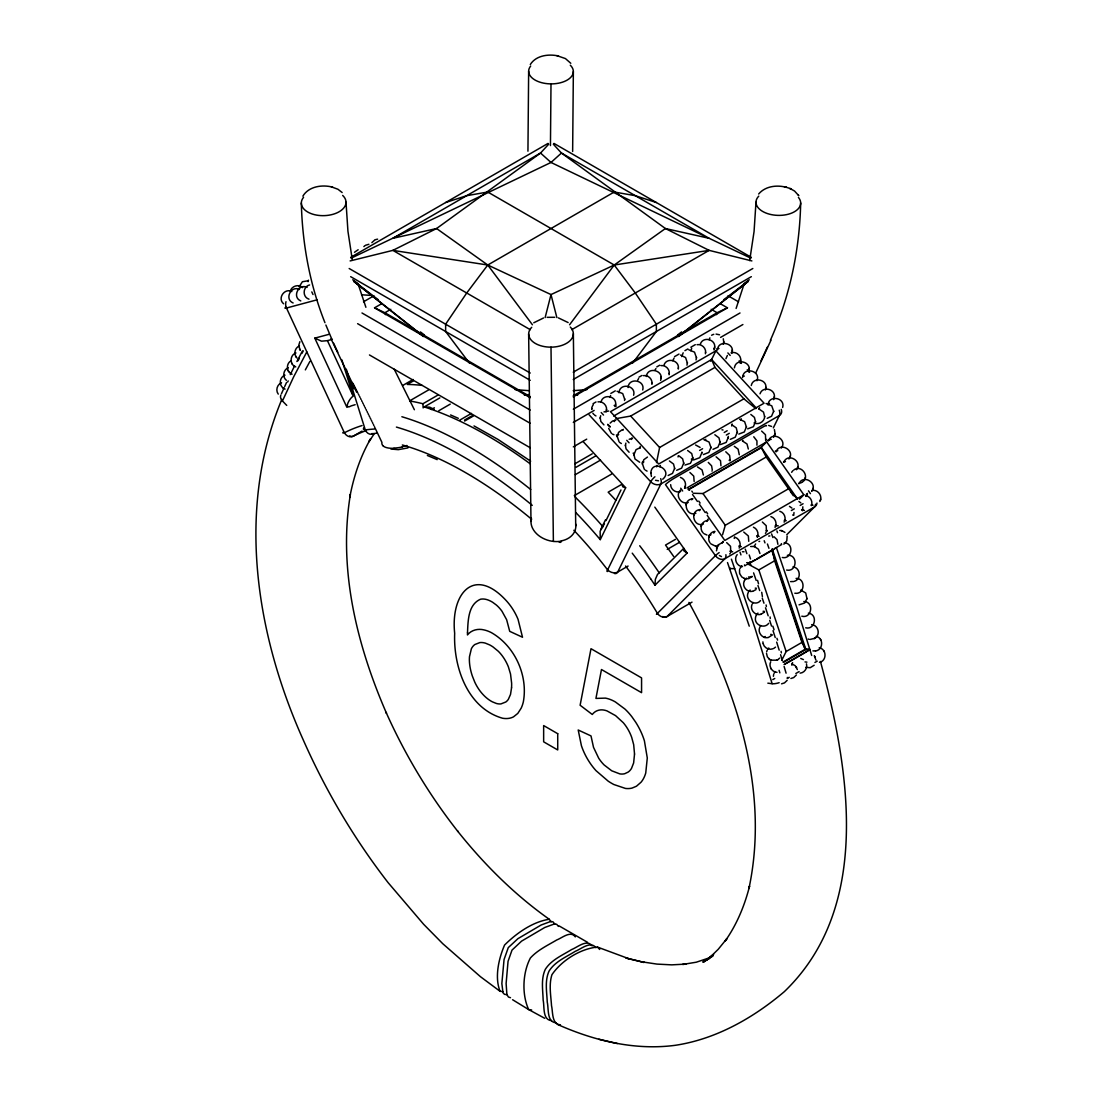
<?xml version="1.0" encoding="UTF-8"?>
<svg xmlns="http://www.w3.org/2000/svg" width="1102" height="1102" viewBox="0 0 1102 1102"><rect width="100%" height="100%" fill="white"/><g stroke="black" fill="none" stroke-linecap="round" stroke-linejoin="round"><path stroke-width="1.5" d="M528.643 71.231L527.941 151.194M551 83.89L550.449 145.574M573.357 71.52L572.641 151.484M437.742 395.191L422.92 403.745L423.154 407.947M755.986 202.231L754.057 231.572L749.677 260.595M800.672 203.016C799.68 250.168 789.679 297.182 770.367 340.27M703.365 474.976L702.057 469.934L697.47 466.904M712.278 469.824L711.589 465.815L708.283 462.427M748.313 449.024L747.004 443.982L742.417 440.952M777.888 544.292L776.993 539.622L774.045 536.757M762.405 596.595L761.716 592.284M773.397 676.311L773.7 674.3M755.504 617.63C753.975 624.834 764.444 629.311 768.659 623.346M799.06 604.833L804.612 603.014L807.063 598.469M807.022 598.868L805.7 592.972L800.768 590.038M591.733 409.104L591.926 407.437M600.191 418.292L600.673 415.729M606.555 409.31L606.072 411.873M615.632 404.062L615.164 406.624M618.98 392.794C619.586 382.311 636.46 385.356 633.609 395.232M617.12 436.681L618.608 432.342L622.272 429.684M624.724 398.814L624.531 400.481M628.071 387.546C628.663 377.063 645.538 380.107 642.7 389.984M625.399 445.663L625.867 443.1M633.857 454.864L636.033 449.657L640.427 447.564M640.221 446.448L639.739 448.431M642.328 464.052L643.802 459.713L647.466 457.055M651.916 384.212L651.971 383.083M646.309 376.498C647.797 365.754 664.685 370.795 660.594 380.397M650.786 473.254C651.599 458.363 673.969 470.031 662.701 479.218M669.258 373.11L669.066 374.763M678.281 368.991L678.35 367.861M681.697 356.593L683.171 352.805M674.686 468.212L672.509 473.405L668.129 475.513M687.428 362.613L686.959 365.175M678.047 456.944L678.24 455.856M683.777 462.964L681.601 468.171L676.656 470.306M696.519 357.365L696.037 359.927M692.869 457.729L690.692 462.923M705.597 352.117L705.404 353.783M701.946 452.481L699.77 457.674L694.026 459.796M714.688 346.882L714.013 349.954M717.416 350.05C718.173 338.837 735.971 343.383 731.769 353.384M711.038 447.233L708.861 452.426L703.351 454.561M723.766 341.634L723.298 344.196M720.116 441.985L717.939 447.178L713.008 449.327M728.312 437.26L726.135 442.453L720.391 444.574M731.673 425.978L732.141 423.995M740.696 360.023L740.034 363.095M742.61 377.421C743.354 366.263 761.193 370.699 756.964 380.755M737.403 432.012L735.227 437.205L730.282 439.354M734.414 367.875C735.902 357.131 752.79 362.172 748.699 371.773M746.481 426.763L744.305 431.956L738.795 434.092M755.573 421.515L753.396 426.708L747.652 428.843M765.904 387.394L765.422 389.956M764.664 416.267C764.857 421.46 758.644 425.289 754.071 422.906M768.011 404.999C768.604 394.516 785.478 397.56 782.64 407.437M774.362 396.582L773.687 399.668M773.742 411.032L771.565 416.225L767.185 418.319M355.161 404.709A344.885 199.118 60 0 0 351.166 405.908C343.177 410.454 349.403 398.097 353.205 396.197L327.432 340.656L321.536 341.179L314.8 338.135L329.346 334.237M791.87 665.236L792.572 662.577M680.554 490.046C674.713 495.129 681.215 505.35 688.227 502.402M684.535 488.227C686.973 484.357 684.783 478.723 680.43 477.428M692.841 498.848C681.601 499.468 685.995 517.169 695.885 513.284M700.376 509.579C689.149 510.198 693.544 527.899 703.42 524.015M704.247 521.687C700.5 524.056 699.977 529.869 703.159 532.927M714.44 531.412C709.468 532.376 707.002 538.864 710.032 542.887M730.199 459.989L729.607 455.415L725.763 451.779M723.229 542.088L717.857 545.091L716.465 550.835M739.29 454.74L738.092 449.134L734.304 446.324M731.122 550.862L730.75 552.185L730.516 546.289L726.673 542.639M734.235 538.437L734.538 537.129M739.167 548.093C741.646 544.154 739.304 538.382 734.827 537.225M756.936 445.18L756.95 440.952L753.754 436.764M748.754 541.302L748.354 535.985L743.754 532.073M766.055 439.285L765.683 440.607L765.463 434.711L761.62 431.075M757.294 537.28C759.154 533.602 757.267 528.698 753.437 527.183M773.618 437.218L775.078 433.568L774.389 429.56M766.799 530.255L766.441 531.577L766.207 525.682L762.364 522.031M781.263 448.101C788.026 439.739 772.13 430.372 768.383 441.007M775.023 527.39C777.447 523.519 775.271 517.885 770.904 516.59M788.922 458.997C795.672 450.635 779.789 441.255 776.028 451.903M784.114 522.141C786.594 518.202 784.266 512.43 779.775 511.273M796.457 469.727C803 461.71 788.164 452.151 783.798 462.082M793.702 515.35L794.005 512.526M802.311 482.084C810.535 477.028 801.25 464.011 793.812 469.975M802.835 509.455L802.463 510.777L802.848 506.796M811.651 491.34C818.194 483.337 803.358 473.777 798.991 483.695M811.554 505.047L811.389 505.625C813.111 501.548 810.301 496.451 805.961 495.666M819.805 501.534C823.249 496.299 817.629 488.792 811.651 490.583M656.516 462.62L659.602 447.481L743.891 398.814L755.834 408.622M291.796 291.534C284.647 287.677 277.098 298.435 283.6 303.766M307.114 287.429C298.821 283.021 291.644 297.113 300.777 300.915M299.124 286.809L302.416 281.726L308.298 280.748M309.607 284.95C302.857 286.382 302.086 297.113 308.987 299.165M308.05 281.657L308.436 280.17L308.202 280.941M609.957 397.478L610.577 395.522M631.887 438.017L631.474 439.45M657.081 465.388L656.668 466.821M659.933 466.876L660.346 465.443M690.844 350.78L691.725 348.342M725.942 358.687L727.361 355.464M740.819 420.179L741.233 418.746M299.482 345.904C294.675 347.64 293.256 354.596 297.03 358.067M545.146 317.569L551 294.578L614.227 265.017L665.415 228.527L709.137 238.308L750.903 258.199M766.675 651.764L767.185 650.249M755.531 617.23L756.192 615.343M739.552 569.693L739.566 573.302M711.975 471.133L712.03 470.94M730.047 460.54L729.992 460.732M742.665 441.199L742.872 440.428M806.416 495.142L806.044 496.465L807.422 493.379M685.045 487.167L685.416 485.844M744.222 283.655L736.108 308.45M686.091 504.936L686.463 503.614M694.136 481.436L693.737 476.119L689.893 472.469M693.64 515.667L694.012 514.345M701.175 526.398L701.547 525.075M720.956 465.788L720.515 460.664L716.121 456.82M708.063 519.097L706.892 521.439M708.834 537.28L709.206 535.958M716.493 548.176L716.851 546.854M739.662 547.033L740.034 545.71M774.61 435.455L774.981 434.133M757.515 536.729L757.887 535.407M789.914 457.234L790.286 455.911M775.532 526.329L775.904 525.007M797.462 467.964L797.834 466.642M784.624 521.081L784.996 519.758M804.997 478.695L805.369 477.373M812.656 489.591L813.028 488.269M820.315 500.473L820.673 499.151M722.554 534.787L725.281 525.282L788.509 488.778L797.297 498.972M601.003 402.189C602.711 393.29 616.886 395.866 615.632 404.641M614.82 420.165L614.337 421.584M623.002 430.262L623.291 429.353M672.799 360.74L674.093 358.054M709.151 339.76L709.895 337.846M705.5 440.111L705.776 439.216M751.275 385.521C752.969 376.622 767.144 379.198 765.904 387.959M759.113 409.159L759.595 407.74M290.377 291.162C291.327 286.176 298.78 283.669 302.595 287.636M744.236 581.112C741.729 586.319 746.963 592.656 752.514 591.333M752.143 604.185C749.456 609.599 755.283 616.183 760.945 614.31M622.299 485.431L622.864 486.877L625.66 487.759L600.273 539.636L595.342 533.891A344.83 199.09 60 0 0 575.712 512.458M716.465 314.635L717.113 312.734L727.458 307.816L720.033 303.546M759.829 627.245C757.239 632.396 762.377 638.829 767.942 637.59M592.201 406.542L593.207 404.751M637.631 380.314L638.637 378.523M654.919 370.341L655.924 368.55M663.996 365.093C666.6 356.979 679.535 360.23 678.35 368.426M700.349 344.113C702.938 336 715.873 339.251 714.688 347.447M760.022 393.813C762.625 385.714 775.56 388.965 774.375 397.161M281.837 399.379C235.993 508.807 255.871 634.229 303.146 739.69L303.56 740.613C325.93 791.112 354.279 838.966 388.097 882.633L423.664 924.316L442.77 943.711L480.5 976.73L500.06 991.29L502.843 991.58M770.725 661.751C768.383 666.242 771.979 672.192 777.006 672.316M723.091 541.302L722.086 543.052M774.141 673.226L775.188 671.6M604.475 523.698L600.149 531.178L600.273 539.636M771.001 340.187L755.586 373.275M286.74 405.398L282.443 400.99L293.779 376.595L306.824 351.896M281.437 393.745L284.082 387.876M767.336 347.13L761.055 360.712M748.382 592.284C744.249 599.598 755.338 607.037 760.532 600.59M739.91 568.549L741.811 565.905M754.65 545.628L755.628 543.961M284.702 386.513L286.589 382.38M287.732 381.939L288.201 380.906M290.267 374.639L294.551 365.988M605.976 520.626L620.977 489.963M607.684 571.428A7.452 1.364 -37.5 0 1 607.643 569.83L650.745 481.767A7.452 2.204 -42.6 0 1 654.919 476.767M710.762 361.249L715.859 350.835L764.072 403.208L658.707 464.038L610.494 411.68L715.859 350.835M773.328 427.893L779.376 415.523A7.452 5.675 26.1 0 0 781.235 409.393M600.728 529.497L605.466 519.882M781.745 660.277L786.139 651.53L801.953 642.397L774.637 560.794L772.103 549.113M298.063 360.753L299.358 358.26M296.893 361.511L302.389 351.07M305.337 369.886L309.896 361.415M744.401 580.74L746.522 578.151M301.976 353.315L303.298 350.849M692.483 498.614L691.698 499.812M700.128 509.496L699.357 510.708M299.455 289.482C291.176 285.074 283.999 299.165 293.118 302.967M299.868 341.689L298.697 345.518L300.295 350.298M767.653 649.395L768.783 647.99M302.871 196.156C308.753 186.252 322.335 184.433 332.639 187.147L331.234 186.789L337.956 189.255L342.143 192.533M760.284 626.363L760.835 625.578M756.468 614.847L757.942 613.084M752.597 603.317L753.134 602.518M787.159 680.347L784.486 682.909L781.552 683.819M796.374 675.016L793.702 677.578L790.892 678.488M530.31 64.508C536.068 55.307 548.686 53.833 558.48 55.968L556.923 55.651L565.45 58.585L570.795 63.296M374.129 433.94L368.894 441.778L370.616 438.816C360.161 456.917 353.59 476.973 349.747 497.457L350.381 494.495C338.025 568.963 356.8 645.069 386.485 713.256L386.072 712.333C405.054 754.801 429.174 794.941 457.909 831.514L457.564 831.073C484.067 864.326 514.482 894.659 549.251 919.261L551.11 921.864M371.87 242.633L374.776 239.974M737.183 554.595C733.505 558.948 736.783 566.428 742.5 566.607M714.936 531.467L713.697 533.079M729.744 553.948L730.24 553.245M791.622 472.303L792.861 470.692M765.435 533.34L765.931 532.638M748.878 591.43L750.118 590.011M794.831 593.22C804.804 595.011 806.154 578.316 796.085 578.398M569.569 324.773L614.227 265.017L709.137 250.374L751.881 260.926M632.727 362.957L656.365 331.509L656.365 324.195L635.289 293.008L614.227 265.017L487.773 192.024L466.711 195.674L445.635 202.534M764.223 637.535L765.146 636.488M610.136 423.14L612.423 421.088L615.784 420.151M758.658 194.007C766.372 184.847 780.698 184.42 791.029 188.952L789.955 188.47L794.542 191.018L798.771 195.674L798.179 194.71M354.486 252.275L358.15 249.755M814.171 665.25L810.232 667.688L805.796 667.371M548.672 144.21L540.545 153.04L436.585 228.527L392.863 250.374L350.119 260.926M779.679 658.087L778.343 659.327M772.419 634.917L768.328 637.507M760.738 614.379L764.43 612.175M800.782 591.443L801.691 590.465M752.28 576.442L748.602 578.674L745.186 578.715M363.867 246.6L365.065 245.581M799.487 499.165L803.84 494.798L766.648 441.874L760.118 448.418L688.543 489.743M654.974 585.203L655.359 579.308L657.508 574.445L683.832 548.273L683.763 550.752L687.111 553.08L654.974 585.203L650.731 578.853M786.773 534.69L814.502 506.961A7.452 6.006 45 0 0 816.981 503.049M775.532 647.122L773.742 648.417M815.218 638.044C820.659 634.504 818.207 624.972 811.623 624.655M533.781 322.776L543.52 317.982M756.041 589.584L752.9 591.251M678.598 336.551L748.327 281.299M682.069 333.507L748.23 281.327M677.523 335.036L681.601 331.922M723.711 299.744L748.162 281.051M689.962 463.474L684.948 465.044M743.726 283.834L749.264 279.784M777.309 659.974L778.026 659.547M815.632 637.755L814.185 638.678M814.915 638.251L810.039 639.463M783.866 544.209L786.8 540.779L787.145 536.04M291.121 360.753C285.749 363.495 286.368 372.269 292.099 374.198M774.403 548.879L776.387 547.556L797.145 608.607L811.678 655.456M773.769 549.292L772.461 550.118A121.482 32.964 -18.5 0 1 768.934 552.254L758.851 558.08A127.171 34.506 -18.5 0 1 755.738 559.802L750.049 562.764L747.225 562.778M708.765 958.768L703.131 962.322L713.628 954.346L708.614 958.671L718.242 949.277L726.921 938.573L725.116 941.108C736.797 924.592 744.621 905.665 749.567 886.104L748.933 888.529C769.981 789.969 736.136 688.378 688.929 602.422M464.479 420.124L471.876 415.84M712.98 956.04L703.062 961.798L708.985 958.685M350.656 257.372L548.038 143.412M363.481 301.81L373.909 295.791M530.241 397.712L374.542 307.816L381.967 303.546M390.824 309.304L384.887 312.734L374.542 307.816M402.712 385.48L413.085 379.487M413.154 381.044L407.285 384.433A352.461 203.498 60 0 1 422.094 385.383M409.903 400.715L428.582 389.929M362.048 431.102L353.246 436.185A7.452 4.298 60 0 1 349.733 435.827M530.365 463.928A346.731 158.289 51.3 0 0 424.174 406.927L439.863 397.891M431.405 409.489L434.367 407.781M571.786 329.663L709.137 250.374L665.415 228.527L561.455 153.04L553.328 144.21M438.748 410.77L450.263 404.117M459.603 420.234L471.408 413.415M464.617 421.047L473.571 415.881M573.26 372.187L752.831 268.502M573.26 379.487L751.344 276.671M573.247 395.797L717.113 312.734L711.176 309.304M573.247 396.858L727.458 307.816M573.329 409.214L740.007 312.982M593.055 403.69L596.017 401.982M610.839 393.428L615.288 390.866M638.995 377.173L641.956 375.465M656.778 366.911L659.74 365.203M674.548 356.635L678.997 354.073M684.921 350.656L687.896 348.948M690.858 347.226L695.293 344.664M573.315 422.438L594.143 410.412M720.584 337.405L742.9 324.525M613.662 416.074L711.616 359.514L756.371 408.139M573.315 446.875L586.719 439.147M616.018 418.636L630.675 416.06L714.964 367.393L743.891 398.814M592.242 453.804L575.037 463.722M575.878 467.372L595.479 456.049M575.354 474.631L600.535 460.085M574.294 495.611L611.638 474.053M621.376 484.563L608.166 492.181A352.461 203.498 60 0 1 615.784 500.253M724.207 432.452L727.168 430.73M699.632 450.429L702.594 448.721M726.301 435.042L729.262 433.32M766.648 441.874L687.62 487.511L689.577 490.294M688.144 489.508L761.207 447.329L797.421 498.848M693.365 493.269L702.966 493.531L766.193 457.027L788.509 488.778M628.099 566.042L617.726 572.034A7.452 4.298 60 0 1 614.448 573.508M675.43 539.36L665.525 545.077A352.461 203.498 60 0 1 673.653 556.469M667.233 549.416L679.342 542.418M803.84 494.798L724.813 540.435L707.195 515.364M791.346 510.529L794.28 508.835M800.148 505.432L803.082 503.738M730.268 568.164L729.607 568.549L734.745 568.701M745.765 565.23L744.773 565.794L744.456 564.899M746.757 564.665L754.98 559.912M756.633 558.962L773.094 549.457M774.747 548.507L781.662 544.512L781.346 543.603M692.015 602.133L667.054 616.541A7.452 4.298 60 0 1 662.701 616.514M748.382 564.265L758.837 569.927L774.637 560.794M782.971 662.095L804.928 649.422L809.942 649.546L806.581 651.695A129.402 35.112 -18.5 0 1 803.799 653.39L790.726 660.938A123.093 33.404 -18.5 0 1 786.883 663.032L784.045 664.52M783.921 662.123L805.879 649.45L772.282 549.058M785.244 663.803L809.942 649.546L804.873 649.037M772.777 679.617L774.761 678.474M787.255 678.446L789.239 677.303M795.823 673.501L799.115 671.6M814.915 662.467L817.216 661.145M657.178 613.966L656.448 614.324L715.418 555.67A7.452 0.923 -35.1 0 1 719.165 552.584M365.616 245.25L368.881 244.286M351.097 258.199L551 162.462L561.455 153.04L709.137 238.308L551 162.462L540.545 153.04L392.863 238.308L436.585 228.527L487.773 265.017L551 294.578L556.854 317.569M771.028 660.181L776.882 660.167M285.005 375.148C279.619 376.953 278.558 385.053 283.324 388.124M281.561 382.78C277.125 384.364 275.376 390.397 278.255 394.117M776.593 660.318L777.681 659.795M288.256 367.779C283.255 369.652 282.181 377.049 286.368 380.314M603.965 411.9L608.648 411.018M629.159 439.271L632.52 438.334M771.235 439.326L767.639 440.235M704.936 521.205L707.925 520.309M801.622 482.566L798.633 483.461M710.363 957.5L696.271 962.211L682.689 964.443L685.967 964.098L671.724 964.856L656.971 964.098L641.281 961.743L644.105 962.418L626.198 958.093L644.105 962.418M718.972 348.48L716.658 348.976M744.36 376.058L742.9 376.443M618.677 434.546L616.362 435.042M769.568 403.442L767.805 403.883M643.871 461.917L642.122 462.372M375.41 239.671L377.614 239.148M295.97 352.971C289.661 354.885 289.495 364.803 295.763 366.911M794.446 581.291C801.636 579.184 800.41 567.502 792.93 566.91M758.961 541.537L759.677 541.302M748.561 577.035L749.277 576.801M773.025 648.747C769.127 650.373 764.251 647.948 763.19 643.871M819.447 662.371C827.01 660.993 826.803 648.913 819.185 647.811M407.947 447.894L398.304 449.657L390.893 449.037M777.792 450.69L775.298 451.117M785.451 461.573L783.55 462M680.581 491.506C676.036 493.338 670.595 489.522 670.663 484.66M710.969 534.745L709.068 535.173M718.628 545.642L715.79 546.069M317.087 299.813L286.479 308.023A7.452 0.923 -24.9 0 1 285.859 307.155M327.432 340.656L332.363 339.333M768.7 536.095L769.885 535.903M750.655 546.509L754.057 546.468M793.729 581.525L790.561 581.608M731.025 352.819C735.847 351.083 741.37 355.505 740.709 360.588M697.043 344.678C701.616 343.769 706.189 348.067 705.611 352.695M643.416 375.63C647.99 374.721 652.563 379.033 651.985 383.648M597.987 401.858C602.56 400.949 607.133 405.26 606.555 409.875M633.953 453.115L633.099 453.211M815.494 650.938C823.249 650.166 823.828 637.893 816.183 636.377M806.292 494.343L807.422 494.137M424.174 406.955L429.78 407.189L434.078 409.421M815.659 650.91L812.918 650.896M800.121 673.157C804.501 672.799 807.725 668.046 806.471 663.845M507.278 994.651L504.468 994.335L503.008 992.792L501.851 983.563L504.055 959.539L508.284 947.61L517.926 938.67L541.123 925.019L550.766 921.451L552.97 921.823L554.678 923.903M524.304 395.039L529.318 394.53M547.129 317.335L554.761 317.293M661.007 365.602C665.498 364.955 669.809 369.156 669.258 373.674M573.219 390.659L586.884 389.626M531.646 1009.969L528.657 1009.556L512.582 999.721M742.417 551.758L744.015 551.785M787.338 555.312C798.192 554.072 797.242 572.365 786.608 570.051M551.551 1020.631C542.267 1019.942 544.622 1006.525 543.148 1000.175C542.873 989.968 540.82 978.948 545.311 969.347C551.344 959.801 562.433 955.282 571.676 949.525C577.434 947.362 586.925 938.739 592.173 945.902M556 1022.78C546.647 1022.064 548.824 1008.606 547.253 1002.159C546.854 991.896 544.608 980.849 549.03 971.137C554.995 961.55 566.111 957.046 575.34 951.288C581.14 949.084 590.658 940.516 595.934 947.72M560.45 1024.846C551.537 1024.405 553.025 1011.843 551.523 1005.713C550.876 995.45 548.741 984.72 551.937 974.691C561.676 960.365 580.423 948.698 597.422 947.059L628.898 958.726M685.182 487.966L686.105 487.952M778.246 525.847L775.353 525.489M779.706 530.434L781.525 530.613M750.861 576.58L752.06 576.635M716.08 334.085L719.551 334.788M688.819 349.816L694.522 352.158L696.519 357.943M617.024 391.265L622.726 393.607L624.724 399.392M766.042 403.484L771.758 405.812L773.742 411.597M658.486 480.803L655.538 480.307M804.419 510.405L801.567 509.84M732.706 551.813L729.855 551.234M746.949 562.681L750.049 562.764M703.902 439.684L709.041 442.026L711.038 447.798M755.256 588.137L756.44 588.261M763.094 611.252L764.512 611.445M361.566 294.771L370.134 295.35M803.799 601.513C814.378 601.582 811.885 618.966 801.801 616.197M515.116 389.626L528.781 390.659M813.014 505.239L811.265 504.95M786.249 520.695L784.266 520.337M759.14 536.343L756.619 535.792M741.302 546.647L738.767 546.082M770.67 634.366L771.469 634.449M680.526 355.078L685.582 357.571L687.428 363.178M739.594 419.228L744.635 421.722L746.495 427.328M574.362 394.695L577.696 395.039M784.225 542.735L785.23 542.9M510.502 997.709L508.435 997.021L506.906 994.624L506.121 983.466L508.05 961.316L512.003 950.117L521.59 941.122L544.787 927.471L554.471 923.931L556.689 924.316L558.438 926.438M805.011 661.916L806.926 662.15M767.846 683.171L772.144 683.708A7.452 2.438 -15.8 0 0 779.142 682.689M557.268 1024.323C594.047 1040.743 634.917 1050.688 675.306 1045.302C716.038 1039.172 753.231 1018 784.307 991.676C872.949 906.381 849.036 767.598 820.439 661.434M782.31 557.488C791.608 559.637 794.514 544.14 784.996 542.831M768.604 425.4L771.593 426.46M715.212 546.027L710.818 543.823M616.266 406.087L614.131 405.453M721.962 429.78L723.036 430.014M695.596 445.001L700.101 447.426M693.489 459.741L691.353 459.107M808.345 613.153C818.166 614.241 815.163 630.22 805.7 627.796M785.891 187.147L784.348 186.83L786.194 187.216M800.741 658.459L803.427 659.602M598.868 1039.227L617.382 1043.553M781.993 530.737L784.927 532.376M754.539 546.592L758.41 549.223L759.925 553.493M739.662 573.687L741.784 576.966L744.718 578.591M714.771 348.811L713.697 348.48M758.837 408.883L763.507 412.12L764.664 416.845M731.59 424.628L736.246 427.865L737.403 432.576M639.683 462.248L635.014 459.011L633.857 454.286M781.277 530.558L782.337 530.833M753.823 546.413L754.884 546.688M744.373 578.509L745.434 578.784M767.061 530.957L766.262 530.737M706.974 535.035L704.068 533.726M558.383 317.886L568.136 322.555M729.882 460.526L729.111 460.264M793.412 515.24L792.641 514.978M808.221 639.036L809.033 639.284M656.365 202.534L635.289 195.674L614.227 192.024L487.773 265.017L466.711 293.008L445.635 324.195L445.635 331.509L469.273 362.957M791.966 663.886L795.272 665.773L797.352 669.589M714.84 434.739L718.972 437.838L720.129 442.563M687.593 450.484L691.712 453.569L692.869 458.294M613.938 434.725L612.381 434.064M669.41 460.967L673.542 464.066L674.699 468.791M721.479 556.593L719.372 555.504M549.251 919.261C532.693 921.768 516.48 933.201 504.578 945.048C498.641 958.781 494.467 977.419 500.06 991.29M427.356 455.47L437.205 459.63M750.834 414.448L754.429 417.369L755.573 422.094M679.039 455.911L682.634 458.818L683.777 463.543M647.067 471.119L645.125 470.003M450.58 414.944L458.308 418.319M789.473 506.383L791.939 508.077M285.087 389.102L282.911 387.849M769.885 659.561L771.331 660.318M595.962 415.936L594.529 415.055M621.349 443.527L619.916 442.632M474.012 425.923L498.049 439.45L530.668 461.187M587.586 942.348L559.086 925.9M544.746 1018.303L528.657 1009.556C521.756 994.596 522.541 972.901 530.379 958.01C537.611 950.02 547.653 945.364 556.785 939.951C561.979 938.036 570.767 930.226 575.299 936.879M798.922 501.479L800.851 502.925M553.962 143.412L751.344 257.372M728.091 295.791L738.519 301.81M530.214 329.663L392.863 250.374L487.773 265.017L532.431 324.773M349.169 268.502L530.227 373.041M350.656 276.671L530.227 380.342M530.241 396.651L384.887 312.734L385.535 314.635M361.993 312.982L530.158 410.068M357.613 323.671L530.172 423.292M369.459 354.954L530.172 447.729M597.422 947.059L599.708 949.469M603.924 424.876L600.838 421.474L600.191 417.727M629.118 452.247L626.046 448.858L625.399 445.098M766.496 653.362L767.364 656.847L769.582 659.354M769.168 659.065L770.229 659.809M352.736 279.784L358.274 283.834M353.838 281.051L378.289 299.744M420.399 331.922L424.477 335.036M353.77 281.327L419.931 333.507M353.673 281.299L423.402 336.551M611.458 433.444L608.662 428.361M607.781 424.353L610.164 426.626M739.111 360.891L741.439 363.412M747.239 369.721L749.567 372.242M727.871 352.929L730.199 355.45M630.675 416.06L659.602 447.481M601.196 412.534L603.524 415.055M626.762 440.304L629.09 442.825M607.684 424.587L609.985 427.08M589.157 414.862L650.745 481.767A7.452 5.675 26.1 0 0 660.842 483.971L779.376 415.523A7.452 4.298 60 0 0 779.252 410.219M583.096 441.53L625.66 487.759M644.312 469.259L642.328 463.487M619.117 441.888L617.12 436.117M593.716 414.311L592.876 413.25M698.751 501.093L700.128 503.049M706.286 511.824L707.663 513.78M814.295 655.773L815.921 660.098M808.469 490.845L810.425 493.627M790.465 491.588L793.399 495.762M702.966 493.531L725.281 525.282M692.511 494.467L697.414 501.438M699.371 504.22L705.239 512.582M680.705 488.2L682.661 490.996M654.808 507.127L687.111 553.08M767.433 544.016L768.948 548.286M749.208 554.981L750.503 558.934M772.86 626.184L774.045 629.738M820.425 639.312L820.935 640.152M770.849 668.322L771.359 669.162M288.173 370.671L288.683 371.512M823.855 650.869L824.351 651.723M814.626 656.2L815.136 657.04M796.181 666.848L796.691 667.688M291.851 363.357L292.361 364.211M313.023 294.537L311.811 291.92M691.863 491.134L692.469 492.167M295.625 356.153L296.135 356.993M299.482 349.031L299.978 349.871M801.953 642.397L805.879 649.45M761.207 447.329L766.193 457.027M394.24 369.225L414.38 409.724M352.915 383.234L357.847 393.042M358.384 394.13L358.935 395.205M359.472 396.293L360.023 397.381M360.561 398.469L361.112 399.544M361.649 400.632L362.186 401.72M362.737 402.809L363.274 403.883M363.812 404.971L364.349 406.059M364.886 407.134L365.423 408.222M365.96 409.31L366.498 410.385M651.434 476.436L650.786 472.675M367.035 411.473L367.572 412.561M356.552 392.036L330.999 338.755M368.096 413.649L368.633 414.724M369.156 415.812L369.693 416.9M370.217 417.989L370.754 419.063M371.278 420.151L371.801 421.24M372.338 422.328L372.862 423.416M373.385 424.504L373.922 425.62M374.46 426.736L374.997 427.851M337.777 352.268L333.644 343.273M314.8 338.135L346.923 407.354M757.57 580.341L758.534 583.798M776.896 638.265L777.599 640.138M331.633 338.755L325.875 325.007M711.616 359.514L714.964 367.393M324.952 322.693C309.8 284.688 302.334 243.845 301.328 203.016M365.892 307.293L358.081 283.848M776.882 530.888L777.516 532.707M771.607 533.933L772.888 537.569M764.196 540.724L764.967 542.9M745.269 549.14L746.867 553.686M740.007 552.185L740.957 554.912M731.411 559.169L755.049 628.333L772.144 683.708M727.513 562.557L749.25 626.17M723.284 338.769L723.78 342.199M749.732 561.855L750.93 565.285M753.575 572.875L756.192 580.451M757.942 585.506L759.677 590.562M762.253 598.152L763.962 603.207M771.882 550.656L804.391 647.811M758.837 569.927L786.139 651.53M765.504 607.781L768.177 615.798M769.678 620.385L771.552 626.101M773.039 630.688L775.229 637.548M776.676 642.122L779.183 650.139M351.869 382.242L353.921 388.799M346.29 369.198L365.285 429.904A7.452 5.937 81.7 0 0 373.344 433.637A315.213 181.995 60 0 1 376.677 433.196M341.868 359.872L352.64 394.323M780.574 654.712L782.365 660.621M784.101 666.434L786.084 673.184M787.338 677.413L787.586 678.253M779.073 670.333L779.83 672.854M766.097 604.97L766.386 606.555M781.111 651.323L781.359 652.907M352.323 259.962L347.943 231.268L346.014 202.231M770.078 616.955L770.284 618.553M763.08 643.472L762.887 641.874M575.712 525.888L573.357 333.727M553.383 541.413L551 347.158M558.838 541.633A5.565 2.356 80.9 0 0 561.497 541.11A23.335 17.935 17.9 0 1 544.884 539.167A21.751 16.31 17.7 0 1 532.583 528.299A22.164 16.599 17.4 0 1 530.985 521.411L528.643 334.016M749.167 369.79L749.153 368.343M732.238 351.4L732.224 349.954M728.312 436.378L728.326 437.825M701.946 453.046L701.946 452.151M661.062 378.413L661.048 376.967M591.733 408.525L591.733 409.434M342.667 195.44A22.343 13.031 -1.5 0 1 324.801 215.62A22.343 13.031 -1.5 0 1 303.573 197.286M382.876 445.621A23.335 8.912 -17.4 0 1 381.926 442.384L375.534 428.967A322.638 186.279 60 0 0 365.285 429.932A7.452 2.204 -17.4 0 1 364.128 427.686M393.896 448.294A21.751 8.32 -15.6 0 1 382.849 445.621M402.299 446.971A22.164 8.554 -15.5 0 1 394.075 448.087M406.941 445.497A22.687 9.147 -15.9 0 1 402.313 446.737M570.299 327.06A22.343 13.279 -0.5 0 1 565.381 343.948A22.343 13.279 -0.5 0 1 536.619 344.127A22.343 13.279 -0.5 0 1 531.701 327.308M531.026 521.425A22.687 17.109 15.8 0 1 531.426 518.078M575.726 524.07A22.495 17.26 14.3 0 1 561.386 540.862M798.427 197.41A22.343 12.756 1.5 0 1 777.764 215.372A22.343 12.756 1.5 0 1 758.755 196.142M570.299 65.197A22.343 12.508 0.5 0 1 552.13 83.876A22.343 12.508 0.5 0 1 530.668 66.065M402.34 444.974A316.825 143.77 51.1 0 1 531.674 519.276M396.403 427.08A338.686 153.688 51.1 0 1 532.252 505.363M401.872 416.735A346.414 158.137 51.3 0 1 530.737 489.536M766.345 425.882A7.452 0.923 -35.1 0 0 763.411 426.75L673.859 478.447A7.452 0.923 -35.1 0 0 665.47 484.604L715.418 555.67A7.452 6.006 45 0 0 724.937 558.673L814.502 506.961A7.452 4.298 60 0 0 815.508 504.275M711.603 335.256A7.452 2.204 -42.6 0 1 713.779 334.347M660.704 478.654A7.452 4.298 60 0 1 660.842 483.971L617.726 572.034A7.452 5.675 26.1 0 1 607.643 569.83M573.866 530.269A322.638 186.279 60 0 1 607.56 569.803M410.04 401.018A352.461 203.498 60 0 1 422.92 403.745M575.01 496.892A352.461 203.498 60 0 1 602.973 526.756M725.901 554.705A7.452 4.298 60 0 1 724.937 558.673L667.054 616.541A7.452 6.006 45 0 1 657.536 613.538A321.481 185.604 60 0 0 625.55 565.987M639.711 545.752A352.461 203.498 60 0 1 659.23 572.875M632.231 553.163A344.885 199.118 60 0 1 650.635 578.798M286.01 301.7A7.452 6.006 75 0 0 286.479 308.023L344.361 432.714A7.452 6.089 62.9 0 0 353.246 436.185A315.213 181.995 60 0 1 365.602 430.827M362.076 425.551A321.481 185.604 60 0 0 344.375 432.755A7.452 0.923 -24.9 0 1 343.19 432.301M373.344 433.637A7.452 4.298 60 0 1 371.897 433.527M282.443 400.99A7.452 5.565 22.8 0 1 280.831 395.067M467.496 632.713L467.468 634.945C471.339 629.958 478.185 628.36 484.122 629.945A43.24 24.96 60 0 1 491.327 632.603C514.703 645.924 528.161 675.25 523.367 701.698A56.147 32.413 60 0 1 521.15 708.2L517.802 713.407L513.532 716.823A41.848 24.161 60 0 1 508.366 718.421A43.13 24.905 60 0 1 502.457 718.215C467.289 708.007 453.308 666.71 454.671 633.347C450.456 593.482 474.135 565.546 506.369 600.769A37.592 21.696 60 0 1 512.981 609.489A37.468 21.627 60 0 1 518.05 619.324L522.513 637.245L509.716 631.336L506.644 619.71L502.002 611.266A23.652 13.651 60 0 0 496.368 605.039L492.732 602.339A30.539 17.632 60 0 0 490.238 600.934A27.688 15.993 60 0 0 480.513 599.226C467.937 604.654 468.075 621.129 467.496 632.713M634.532 754.043L633.636 762.928L631.515 768.383A32.495 18.762 60 0 1 628.154 772.089L624.738 773.7A28.39 16.392 60 0 1 619.82 773.893L611.734 770.794L604.172 764.995A25.993 15.015 60 0 1 598.703 758.217L593.523 747.363L591.003 735.916L578.206 730.006L581.415 745.71A42 24.244 60 0 0 586.347 756.978A44.108 25.456 60 0 0 588.482 760.628A42.275 24.409 60 0 0 595.962 770.615L608.221 781.18A66.395 38.336 60 0 0 613.842 784.514L625.481 788.44A43.639 25.194 60 0 0 632.093 788.068L636.46 786.222L641.02 782.241A53.172 30.691 60 0 0 645.744 772.998L647.287 757.997L644.408 740.819A44.81 25.869 60 0 0 640.248 730.323L639.201 728.257A49.328 28.487 60 0 0 635.689 722.209L631.873 716.741A41.187 23.776 60 0 0 624.862 708.985L615.357 701.933A43.157 24.919 60 0 0 605.411 698.117L595.934 698.42L601.472 669.52L641.571 692.676L641.571 677.895L591.003 648.706L580.12 705.239L592.284 714.482A33.019 19.065 60 0 1 600.135 709.95A28.652 16.544 60 0 1 606.982 710.9L615.563 715.625L623.277 722.705A27.068 15.621 60 0 1 627.699 728.89A28.762 16.613 60 0 1 631.666 737.266L633.678 744.663L634.532 754.043M511.548 687.8L510.515 694.425L508.353 699.329A29.437 16.998 60 0 1 505.79 702.002L501.011 703.889A25.181 14.546 60 0 1 496.423 703.475L492.36 701.836A29.286 16.902 60 0 1 480.197 691.202A28.735 16.599 60 0 1 474.755 682.097L472.276 675.857A42.083 24.299 60 0 1 469.383 660.401A44.424 25.649 60 0 1 469.493 656.627L471.367 648.775A28.927 16.695 60 0 1 474.866 644.518L479.769 642.604A28.087 16.213 60 0 1 485.459 643.169L489.674 644.918A36.614 21.131 60 0 1 493.049 646.957L498.256 651.227A26.076 15.056 60 0 1 503.573 657.701L504.372 658.927A28.652 16.544 60 0 1 506.562 662.825A27.881 16.089 60 0 1 508.394 666.903L510.529 674.025L511.617 683.102A58.117 33.556 60 0 1 511.548 687.8M557.722 733.698L543.644 725.571L543.644 741.825L557.722 749.952L557.722 733.698"/></g></svg>
